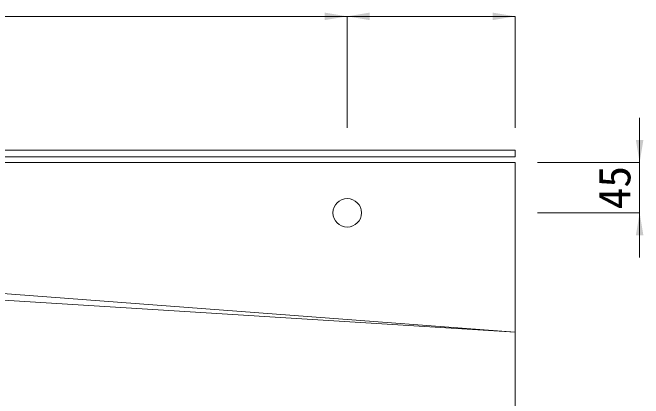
# Model space of a CAD drawing. Units: millimetres at full size. Extents: x 50430 to 75195, y 24892 to 47415.
# Drawn here: x 56707 to 57271, y 41482 to 41827 of the extents above; entities that cross this region are included whole.
import ezdxf
from ezdxf.enums import TextEntityAlignment as Align

# ---------------------------------------------------------------- set-up
doc = ezdxf.new("R2010")
doc.units = ezdxf.units.MM
doc.header["$LTSCALE"] = 30
doc.linetypes.add('USER1', pattern=[1.35, 0.75, -0.6])
for name, color, linetype, lineweight in [('受枠', 3, 'Continuous', 5), ('寸法線', 7, 'Continuous', 9), ('本体', 2, 'Continuous', 20), ('ｲﾝｻｰﾄ', 3, 'USER1', 5)]:
    doc.layers.add(name, color=color, linetype=linetype, lineweight=lineweight)
doc.styles.add('ＭＳ ゴシック', font='')
doc.styles.get('ＭＳ ゴシック').set_extended_font_data('MS Gothic')

# ---------------------------------------------------------------- blocks, each defined once
blk = doc.blocks.new('filled_arrow')
at = {"color": 0, "linetype": 'Continuous', "lineweight": -2}
blk.add_solid([(7.5, 1.25), (0, 0), (7.5, -1.25)], dxfattribs=at)

msp = doc.modelspace()

# ---------------------------------------------------------------- linework, layer by layer
at = {"layer": '受枠'}
for p, q in [((56158.36, 41704.27), (57156.36, 41704.27)), ((57156.36, 41698.27), (57156.36, 41704.27)), ((56158.36, 41698.27), (57156.36, 41698.27))]:
    msp.add_line(p, q, dxfattribs=at)
at = {"layer": '寸法線'}
for p, q in [((56308.36, 41823.84), (57006.36, 41823.84)), ((57006.36, 41823.84), (57156.36, 41823.84)), ((57006.36, 41724.27), (57006.36, 41823.84)), ((57006.36, 41724.27), (57006.36, 41823.84)), ((57156.36, 41724.27), (57156.36, 41823.84)), ((57267.68, 41608.27), (57267.68, 41733.27)), ((57176.36, 41693.27), (57267.68, 41693.27)), ((57176.36, 41648.27), (57267.68, 41648.27))]:
    msp.add_line(p, q, dxfattribs=at)
at = {"layer": '本体'}
for p in [(56158.36, 41693.27), (57156.36, 41285.27)]:
    msp.add_line(p, (57156.36, 41693.27), dxfattribs=at)
at = {"layer": '本体', "lineweight": 9}
for p in [(56556.37, 41586.77), (56556.37, 41579.27)]:
    msp.add_line(p, (57156.36, 41541.77), dxfattribs=at)
at = {"layer": 'ｲﾝｻｰﾄ', "linetype": 'Continuous'}
msp.add_circle((57006.36, 41648.27), 12.75, dxfattribs=at)

# ---------------------------------------------------------------- block references
at = {"layer": '寸法線', "xscale": 2.67, "yscale": 2.67}
for p, rotation in [((57006.36, 41823.84), 180), ((57156.36, 41823.84), 180), ((57267.68, 41693.27), 90), ((57267.68, 41648.27), 270)]:
    msp.add_blockref('filled_arrow', p, dxfattribs=dict(at, rotation=rotation))
msp.add_blockref('filled_arrow', (57006.36, 41823.84), dxfattribs=at)

# ---------------------------------------------------------------- texts
at = {"layer": '寸法線', "style": 'ＭＳ ゴシック'}
msp.add_text('45', height=28.48, rotation=90, dxfattribs=at).set_placement((57245.22, 41670.77), align=Align.MIDDLE_CENTER)

doc.saveas('drawing.dxf')
